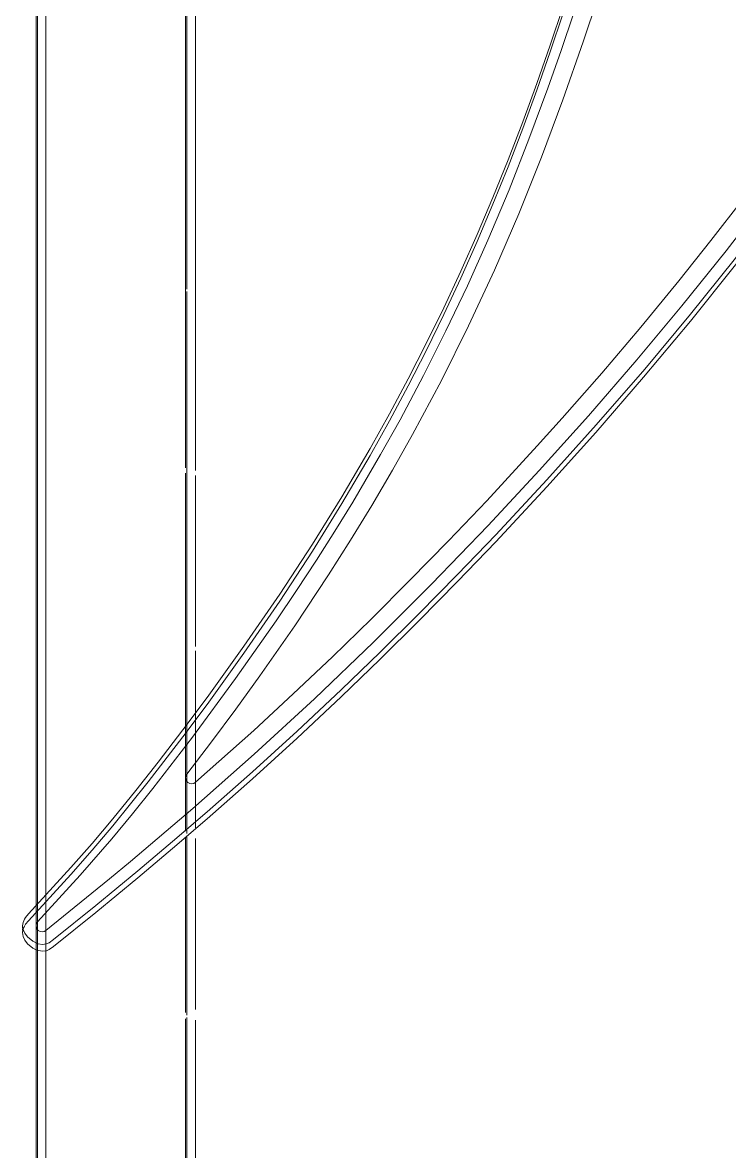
# Model space of a CAD drawing. Header units: millimetres. Extents: x 2647 to 34760, y 2046 to 24755.
# Drawn here: x 14219.5 to 14277.9, y 11334.8 to 11428 of the extents above; entities that cross this region are included whole.
import ezdxf

# ---------------------------------------------------------------- set-up
doc = ezdxf.new("R2010")
doc.units = ezdxf.units.MM
doc.linetypes.add('DASHED', pattern=[15, 12, -3])

# ---------------------------------------------------------------- blocks, each defined once
blk = doc.blocks.new('A$C637D7238')
at = {"color": 7, "linetype": 'DASHED', "lineweight": 13}
for p, q in [((86.19612994235649, 422.7917781862197), (86.19612994235649, 1235.081397632021)), ((86.32590594333305, 422.5572887453018), (86.32590594333305, 1234.881583789247)), ((87.0134669784893, 423.0616298707901), (87.0134669784893, 1235.311194995302)), ((98.55540576022759, 414.133750537294), (98.55540576022759, 1227.659217456239)), ((98.65691485446587, 413.9256969484268), (98.65691485446587, 1227.479545215028)), ((99.38842120212212, 414.3910137208877), (99.38842120212212, 1227.881003955263)), ((98.55540576022759, 146.6278759035049), (98.55540576022759, 1074.635230639833)), ((98.65691485446587, 146.7157665285049), (98.65691485446587, 1074.755622485536)), ((99.38842120212212, 146.5193859132705), (99.38842120212212, 1074.486457446474)), ((86.32590594333305, 143.1549373659072), (86.32590594333305, 1069.792090991396)), ((86.19612994235649, 143.0604091676651), (86.19612994235649, 1069.658195117372)), ((87.0134669784893, 142.9520336183487), (87.0134669784893, 1069.504157641786))]:
    blk.add_line(p, q, dxfattribs=at)
at = {"color": 7, "linetype": 'DASHED', "lineweight": 13, "ltscale": 0.1908100128173828}
blk.add_line((98.65691485446587, 1003.819877246278), (98.65691485446587, 1118.305884936708), dxfattribs=at)
at = {"color": 7, "linetype": 'DASHED', "lineweight": 13, "ltscale": 0.1908031463623047}
blk.add_line((98.55540576022759, 1003.523933032411), (98.55540576022759, 1118.005820849794), dxfattribs=at)
at = {"color": 7, "linetype": 'DASHED', "lineweight": 13, "ltscale": 0.1907951354980469}
blk.add_line((99.38842120212212, 1003.158179858583), (99.38842120212212, 1117.635261157411), dxfattribs=at)
at = {"color": 7, "linetype": 'DASHED', "lineweight": 13, "ltscale": 0.1905136108398438}
blk.add_line((86.19612994235649, 991.2984386476455), (86.19612994235649, 1105.606605151552), dxfattribs=at)
at = {"color": 7, "linetype": 'DASHED', "lineweight": 13, "ltscale": 0.1905216217041016}
blk.add_line((86.32590594333305, 991.6273418458877), (86.32590594333305, 1105.940314868349), dxfattribs=at)
at = {"color": 7, "linetype": 'DASHED', "lineweight": 13, "ltscale": 0.1905040740966797}
blk.add_line((87.0134669784893, 990.9200969728408), (87.0134669784893, 1105.222541430849), dxfattribs=at)
at = {"color": 7, "linetype": 'DASHED', "lineweight": 13, "ltscale": 0.00095062255859375}
blk.add_line((85.0813609604229, 990.7454601320205), (85.0813609604229, 991.3158336671768), dxfattribs=at)
at = {"color": 7, "linetype": 'DASHED', "lineweight": 13}
for points in [[(85.5852443222393, 992.285377124208), (89.08347430270805, 996.1214366945205), (90.83075823825493, 998.1168285402237), (92.54164996188774, 1000.142890551942), (94.44228472751274, 1002.474738696474), (96.30103411716118, 1004.831306079286), (98.33327593845024, 1007.484504321474), (100.3363353256573, 1010.168372729677), (103.3892756943096, 1014.401084521669), (106.3489467148174, 1018.69811210956), (109.053185606419, 1022.826911548036), (111.4939815048565, 1026.754523852724), (113.8333827499737, 1030.737296679872), (115.4298335556377, 1033.597632983583), (116.9740993027081, 1036.487037280458), (118.4705287460674, 1039.413062671083), (119.9153453354229, 1042.367469409364), (121.3198787216534, 1045.374976733583), (122.6716548447002, 1048.409263232606), (123.9769679550518, 1051.485206225771), (125.2264338974346, 1054.579230883974), (126.4381343368877, 1057.730247119325), (127.6022273544659, 1060.90026054706), (128.7172252182354, 1064.07050285663), (129.7941142563213, 1067.255164721864)], [(85.5852443222393, 991.7150035890518), (89.08370318454399, 995.5517498048721), (90.8312160019268, 997.5473705324112), (92.54210772555962, 999.5738903078018), (95.47969164889946, 1003.211738208192), (98.33419146579399, 1006.916419604677), (100.337365293919, 1009.600745776552), (103.3901912216534, 1013.833457568544), (106.3498622421612, 1018.130714038271), (109.0541011337627, 1022.259742358583), (111.4946681503643, 1026.187812426942), (113.8341838363995, 1030.170585254091), (115.4306346420635, 1033.031379321474), (116.9750148300518, 1035.921012500185), (118.4715587143291, 1038.847266772646), (119.9163753036846, 1041.802131274599), (121.3209086899151, 1044.809638598817), (122.672684812962, 1047.844153979677), (123.9778834823956, 1050.920096972841), (125.2273494247784, 1054.01435051288), (126.4391643051495, 1057.165824511903), (127.6031428818096, 1060.336066821474), (128.7182551864971, 1063.50653801288), (129.7951442245831, 1066.691657641786)], [(86.32590594333305, 991.6273418458877), (89.84450640720024, 995.486060717958), (92.45604815524712, 998.4956279787002), (94.17083087009087, 1000.561286548036), (95.8534556869854, 1002.653266528505), (99.13733782809868, 1006.901313403505), (102.7019435409893, 1011.726600268739), (106.061127806126, 1016.502677539247), (107.7460414413799, 1018.998633960146), (109.3955928329815, 1021.517707446474), (110.9107905868877, 1023.905402758974), (112.3909694198956, 1026.314612964052), (114.6906596664776, 1030.230323413271), (116.2982112411846, 1033.109656909364), (118.2389003280987, 1036.759406665224), (120.0970775131573, 1040.453101733583), (121.8723994736065, 1044.187766650575), (123.5644084457745, 1047.960654834169), (125.3104335312237, 1052.105476001161), (126.9583827499737, 1056.28485832538), (128.5206157211651, 1060.503837207216), (129.6154719833721, 1063.612281421083), (130.6734782699932, 1066.734687426942)], [(87.0134669784893, 990.9200969728408), (92.2649318222393, 995.1777568849502), (94.00351824802055, 996.6149059328018), (99.16697802585259, 1000.998908618349), (104.2408305649151, 1005.485450366396), (109.2150050644268, 1010.066978076356), (114.0967113022198, 1014.746924975771), (118.8861781601299, 1019.520942309755), (123.5842067245831, 1024.385367968935), (127.7965480331768, 1028.906699756044), (131.8784266952862, 1033.445426562685), (135.8763057236065, 1038.057853320497), (139.6073085312237, 1042.529517749208), (143.2522517685284, 1047.071448901552), (146.8031245712627, 1051.67060051288), (150.2791530136456, 1056.334067920106), (153.6904078964581, 1061.056357959169), (156.5134364609112, 1065.064078906435), (159.304650450169, 1069.107047656435)], [(87.64792742770805, 990.1636425050674), (91.14501299899712, 992.9873577150283), (94.61806597751274, 995.841285327333), (97.49339404147759, 998.2596508058487), (100.3396541122784, 1000.707770923036), (104.0827876572002, 1004.012824633974), (107.7770549301495, 1007.374412158388), (111.4239436630596, 1010.793220141786), (114.6607905868877, 1013.913337329286), (117.8547221664776, 1017.072364428896), (121.0536891464581, 1020.318824389833), (124.2122584823956, 1023.606483081239), (128.4374171738018, 1028.137427905458), (132.5270778183331, 1032.680274585146), (136.5331965927471, 1037.297278979677), (140.3156978134502, 1041.826163867372), (143.9338618759502, 1046.330329516786), (146.5353328232159, 1049.678641894716), (149.0970927719463, 1053.064719775575), (151.7385035995831, 1056.644202807802), (154.335282469212, 1060.246345141786), (157.1474391464581, 1064.233008960146), (159.9265223984112, 1068.252402881044)], [(87.64792742770805, 989.5932689699112), (91.14501299899712, 992.417213061708), (94.61840930026665, 995.2713695558487), (97.49350848239555, 997.6899639162002), (100.3398829941143, 1000.138312915224), (104.0831309799541, 1003.443595507997), (107.7776271347393, 1006.805640796083), (111.4246303085674, 1010.224677661317), (114.6615916733135, 1013.345023730653), (117.8555232529034, 1016.504508593935), (121.0547191147198, 1019.751197436708), (124.2134028915752, 1023.039313891786), (128.4387904648174, 1027.570716479677), (132.4814158920635, 1032.060691455263), (136.4430171493877, 1036.623679736513), (140.3172999863018, 1041.260367968935), (143.9354640488018, 1045.764762500185), (146.5367061142315, 1049.11330375995), (149.098351622044, 1052.49938164081), (151.7396480087627, 1056.078864673036), (154.3365413193096, 1059.681007007021), (157.1491557602276, 1063.668357470888), (159.9285823349346, 1067.68866691913)], [(99.38842120212212, 1003.158179858583), (104.1964274887432, 1007.44811210956), (107.4718410019268, 1010.468665698427), (110.7068568710674, 1013.532020190614), (113.9338618759502, 1016.669074633974), (117.1203547958721, 1019.847327807802), (120.3131419662823, 1023.115531543153), (123.463585997044, 1026.424476245302), (127.6406795029034, 1030.945579150575), (129.7031337265362, 1033.237372973817), (132.9772883896221, 1036.965171435731), (136.2001735214581, 1040.750877002138), (139.353478575169, 1044.5796123537), (142.0103389267315, 1047.906867602724), (144.6229106430401, 1051.270972827333), (147.2460109238018, 1054.741279223817), (149.8300868515362, 1058.249351123231), (152.526085997044, 1061.995689013856), (155.1900416855206, 1065.776359179872), (158.1526881698956, 1070.067664721864)], [(117.333214903294, 1031.889258960146), (119.7118693832745, 1036.354056933778), (121.9676143173565, 1040.882712939638), (124.1003352646221, 1045.471335986513), (126.1092311386456, 1050.115348437685), (127.9961329941143, 1054.812461474794), (129.7690516952862, 1059.551688769716), (131.4437800888409, 1064.326392749208), (133.0350810531963, 1069.128333667177), (134.5584041122784, 1073.952933886903), (136.0293132309307, 1078.794013598817)], [(98.65691485446587, 1003.819877246278), (100.7033473495831, 1006.504203418153), (102.7145320419659, 1009.210731128114), (104.6913844589581, 1011.9428936037), (107.5874263290752, 1016.092979052919), (110.3903132919659, 1020.307838061708), (112.2022563461651, 1023.156043628114), (113.9649898056377, 1026.03583488788), (115.6761104111065, 1028.946754077333), (117.333214903294, 1031.889258960146)], [(99.38842120212212, 1003.158179858583), (99.24147906345024, 1003.068915942567), (99.07233538669243, 1003.034125903505), (98.9006740097393, 1003.057700732606), (98.74778094333305, 1003.137580493349), (98.63208117526665, 1003.263007739442), (98.55540576022759, 1003.523933032411)], [(85.0813609604229, 991.3158336671768), (85.12027087253227, 991.5879741701065), (85.23116412204399, 991.8413463624893), (85.3362208847393, 991.9976726564346), (85.5852443222393, 992.285377124208)], [(85.0813609604229, 990.7454601320205), (85.12038531345024, 991.0178295167862), (85.23116412204399, 991.271201709169), (85.33633532565727, 991.4275280031143), (85.5852443222393, 991.7150035890518)], [(87.64792742770805, 990.1636425050674), (87.28057208102837, 989.9059215578018), (87.07377734225884, 989.8189464601455), (86.73228564304009, 989.7704235109268), (86.38552966159477, 989.8235240968643), (86.1455470566143, 989.912559131044), (85.91941180270805, 990.0354686769424), (85.48522295993462, 990.4003063234268), (85.27236285251274, 990.685264209169), (85.12862505954399, 991.0052410158096), (85.0813609604229, 991.3158336671768)], [(87.64792742770805, 989.5932689699112), (87.2808009628643, 989.3355480226455), (87.07400622409477, 989.2485729249893), (86.7329722885479, 989.2000499757705), (86.38655962985649, 989.2526927980362), (86.14680590671196, 989.3417278322158), (85.92055621188774, 989.4644084962783), (85.48613848727837, 989.8287883790908), (85.27293505710259, 990.113975146669), (85.12885394137993, 990.4344097169815), (85.0813609604229, 990.7454601320205)], [(87.0134669784893, 990.9200969728408), (86.86583819430962, 990.8379283937393), (86.69864001315727, 990.8088604005752), (86.53075518649712, 990.8365551027237), (86.38198199313774, 990.9175792726455), (86.27017321628227, 991.0420909913955), (86.19612994235649, 991.2984386476455)]]:
    blk.add_lwpolyline(points, dxfattribs=at)
for centre, radius, start, end in [((99.03926196139946, 1003.523246386903), 0.483879048375171, 142.1986518063942, 179.9326909898803), ((86.67998614352837, 991.2975231203018), 0.4838430400048176, 137.0329933975686, 179.8999880430125)]:
    blk.add_arc(centre, radius, start, end, dxfattribs=at)
blk = doc.blocks.new('1')
at = {"color": 7}
blk.add_blockref('A$C637D7238', (14134.40091400992, 10362.11839903619), dxfattribs=at)

msp = doc.modelspace()

# ---------------------------------------------------------------- block references
msp.add_blockref('1', (0, 0))

doc.saveas('drawing.dxf')
